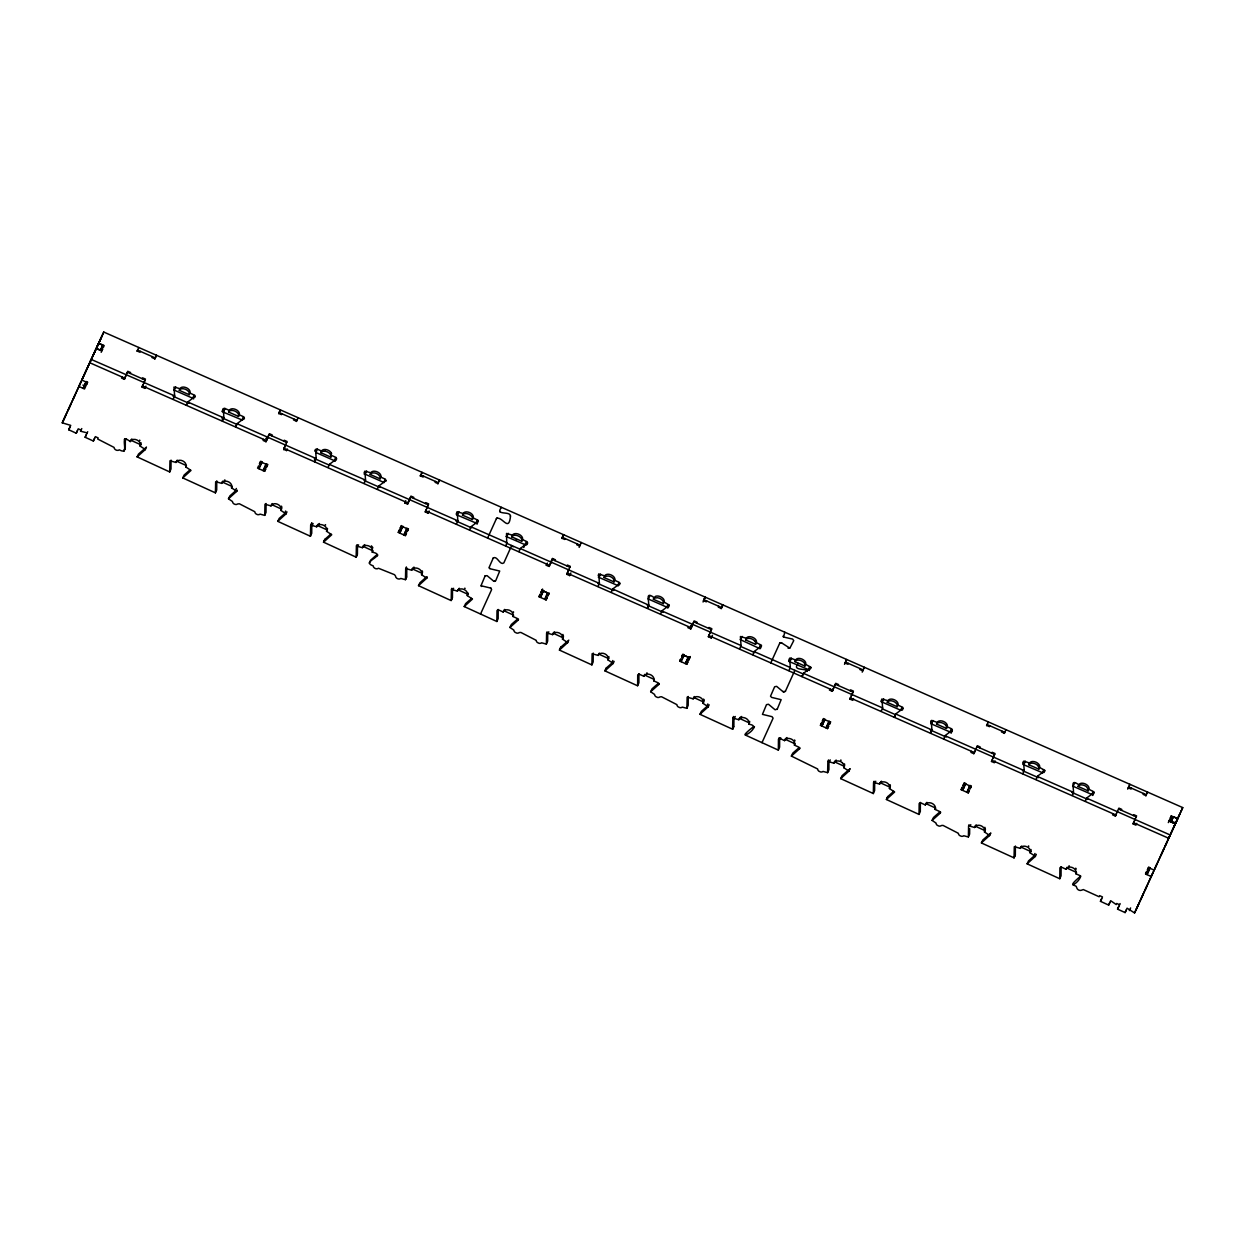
<?xml version="1.0" encoding="UTF-8"?>
<svg xmlns="http://www.w3.org/2000/svg" width="1245" height="1245" viewBox="0 0 1245 1245"><rect width="100%" height="100%" fill="white"/><g stroke="black" fill="none" stroke-linecap="round" stroke-linejoin="round"><path stroke-width="1.5" d="M87.695 431.704L85.142 437.275L93.359 441.026L95.351 436.637L98.168 437.929L97.67 439.018L114.058 447.406A3.097 2.412 24.7 0 0 119.364 449.819C131.254 456.682 117.435 431.657 130.258 441.57A5.416 4.217 24.7 0 1 136.934 439.983A5.416 4.217 24.7 0 1 140.109 446.068L145.307 449.523L137.09 456.946L138.475 454.098L146.459 447.095M125.34 439.22L125.278 448.153L123.986 451.063M171.047 460.105L171.001 468.96L169.709 471.948L137.137 456.884M216.77 480.819L216.708 489.939L215.416 492.849L182.766 477.924L184.182 474.983L190.174 469.738M266.056 503.525L266.01 512.395L264.718 515.383L260.096 514.138A3.097 2.412 24.7 0 1 254.789 511.711L239.413 503.805L237.748 503.929A3.097 2.412 24.7 0 1 232.442 501.502L228.473 498.809L229.905 495.883L235.881 490.623M311.779 522.651L311.732 533.28L310.425 536.268L277.775 521.344L279.191 518.418L285.852 512.582M357.486 545.139L357.424 554.258L356.148 557.169L356.397 546.01L362.404 547.675A5.4 4.202 24.7 0 1 368.115 545.73A5.4 4.202 24.7 0 1 372.535 550.601L372.255 552.173C388.222 555.379 360.054 561.573 373.173 565.821A3.097 2.412 24.7 0 0 378.464 568.249L394.509 574.692L395.505 576.03A3.097 2.412 24.7 0 0 400.812 578.458L405.434 579.688L406.726 576.793L406.788 567.844M405.465 579.61L405.699 568.545L411.706 570.21A5.416 4.217 24.7 0 1 418.382 568.623A5.416 4.217 24.7 0 1 421.557 574.708L426.755 578.162L418.507 585.664L451.157 600.588L452.449 597.693L452.495 588.745M451.204 600.417L451.406 589.43L457.413 591.095A5.416 4.217 24.7 0 1 464.089 589.507A5.416 4.217 24.7 0 1 467.264 595.592L472.462 599.063L464.214 606.564L496.864 621.488L498.156 618.578L498.202 609.459M547.707 633.145L547.66 641.113L546.353 644.101L541.528 642.778A3.097 2.412 24.7 0 1 539.085 643.307L537.435 642.544A3.097 2.412 24.7 0 1 536.237 640.35L520.861 632.444L519.196 632.569A3.097 2.412 24.7 0 1 516.753 633.098L515.088 632.335A3.097 2.412 24.7 0 1 513.889 630.141L509.921 627.449L511.337 624.508L517.329 619.263M593.227 653.065L593.18 661.92L591.873 664.908L559.425 650.077L560.841 647.135L568.825 640.132M638.934 673.778L638.887 682.805L637.58 685.793L604.946 670.884L606.299 668.005L612.338 662.682M688.236 696.484L688.189 705.339L686.882 708.327L682.26 707.098A3.097 2.412 24.7 0 1 679.817 707.627L678.151 706.864A3.097 2.412 24.7 0 1 676.953 704.67L661.577 696.764L659.912 696.889A3.097 2.412 24.7 0 1 657.469 697.418L655.819 696.655A3.097 2.412 24.7 0 1 654.621 694.461L650.653 691.769L652.069 688.827L658.06 683.583M708.016 705.526L701.371 711.362L699.955 714.303L732.605 729.228L732.854 718.069L738.861 719.735A5.416 4.217 24.7 0 1 745.537 718.147A5.416 4.217 24.7 0 1 748.712 724.232C766.313 726.115 729.617 745.537 753.069 727.002M733.943 717.369L733.881 726.317L732.605 729.228M779.65 738.098L779.603 747.124L778.312 750.112L745.662 735.188M828.952 760.804L828.905 769.752L827.614 772.647L822.976 771.418A3.097 2.412 24.7 0 1 820.533 771.947L818.868 771.184A3.097 2.412 24.7 0 1 817.685 768.99L791.369 756.088L792.785 753.147L798.776 747.903M874.675 781.689L874.628 790.544L873.321 793.547L840.671 778.623L842.087 775.682L850.07 768.679M920.382 802.403L920.32 811.538L919.028 814.432L886.378 799.508L887.747 796.644L893.786 791.322M969.668 828.656L969.622 834.072L968.33 836.967L963.708 835.737A3.097 2.412 24.7 0 1 961.264 836.266L959.599 835.504A3.097 2.412 24.7 0 1 958.401 833.31L943.025 825.404L941.36 825.528A3.097 2.412 24.7 0 1 938.917 826.057L937.252 825.295A3.097 2.412 24.7 0 1 936.069 823.101L932.1 820.408L933.517 817.467L939.508 812.207M990.802 832.998L982.819 840.001L981.402 842.943L1014.037 857.852L1014.301 846.693L1020.309 848.359L1021.305 847.114A5.4 4.202 24.7 0 1 1025.055 846.226A5.416 4.217 24.7 0 1 1030.455 851.3L1030.16 852.872L1035.358 856.327L1027.109 863.828L1059.76 878.737L1061.051 875.842L1061.113 866.722M1015.391 846.009L1015.329 854.957L1014.037 857.852M173.242 399.24L174.673 395.91L173.942 387.055L180.011 388.658A5.416 3.408 23.2 0 1 186.392 387.755A5.416 3.408 23.2 0 1 189.925 393.031L194.874 395.381L194.64 397.653M174.673 395.91L91.212 359.431L89.78 362.746M186.688 404.469L186.33 405.31L187.762 401.979L223.913 417.915L223.244 408.78L224.209 408.313A1.572 0.98 23.2 0 1 225.065 408.516L229.298 410.383A5.416 3.408 23.2 0 1 235.694 409.481A5.416 3.408 23.2 0 1 239.227 414.772L243.958 416.919L244.113 418.958M236.861 424.312L235.663 426.973L237.048 423.705L316.199 458.596L315.545 449.461L316.526 448.994A1.572 0.98 23.2 0 1 317.366 449.196L321.599 451.063A5.431 3.408 23.2 0 1 326.501 449.663A5.431 3.408 23.2 0 1 331.497 453.367M364.131 483.433L365.563 480.041L364.832 471.186L370.901 472.789A5.385 3.377 23.2 0 1 372.52 471.45A5.385 3.377 23.2 0 1 378.62 472.633A5.385 3.377 23.2 0 1 380.768 477.131M365.548 480.119L329.349 464.385L328.104 467.482M456.433 524.114L457.864 520.721L457.133 511.866L463.202 513.469A5.416 3.408 23.2 0 1 469.583 512.567A5.416 3.408 23.2 0 1 473.116 517.842L478.236 520.41L477.115 524.129M457.849 520.799L378.636 486.11L377.391 489.207M505.719 545.839L506.793 543.271M518.994 551.613L520.239 548.516L599.39 583.407L598.829 574.116L604.79 575.875A5.431 3.408 23.2 0 1 607.249 574.334L608.183 574.272A5.431 3.408 23.2 0 1 613.349 576.373A5.431 3.408 23.2 0 1 614.719 580.248L613.987 581.897L604.09 577.54L604.79 575.875M647.322 608.167C651.726 604.93 643.042 589.616 654.092 597.6L655.71 596.246A5.416 3.393 23.2 0 1 662.978 598.425L663.554 599.141A5.416 3.393 23.2 0 1 663.99 601.957L663.289 603.623L653.376 599.265L654.092 597.6M739.623 648.847L741.04 645.533L740.417 636.522L746.393 638.28A5.416 3.393 23.2 0 1 748.836 636.74L749.77 636.677A5.416 3.393 23.2 0 1 754.921 638.763A5.416 3.393 23.2 0 1 756.291 642.638L755.59 644.303L745.677 639.946L746.393 638.28M741.04 645.533L661.826 610.921L669.312 605.179L664.005 601.973M788.91 670.573L790.342 667.336L789.61 658.387A1.572 0.98 23.2 0 1 790.061 658.014L795.679 660.006A5.431 3.408 23.2 0 1 797.298 658.652A5.385 3.377 23.2 0 1 802.045 659.103A5.431 3.408 23.2 0 1 805.624 664.394L810.837 667.164A1.572 0.98 23.2 0 1 810.853 667.756L810.308 669.001M881.211 711.253L882.643 707.938L881.911 699.067L887.981 700.686A5.4 3.393 23.2 0 1 894.346 699.768A5.4 3.393 23.2 0 1 897.878 705.043L902.843 707.409L902.438 710.086M882.643 707.938L803.43 673.327L801.998 676.642L803.243 673.934M930.513 733.056L931.929 729.726L931.213 720.793A1.572 0.98 23.2 0 1 931.665 720.419L937.283 722.411A5.4 3.393 23.2 0 1 943.632 721.493A5.4 3.393 23.2 0 1 947.18 726.769L951.927 728.947L952.083 730.986M1022.814 773.736L1024.23 770.406L1023.514 761.473A1.572 0.98 23.2 0 1 1023.966 761.1L1029.584 763.092A5.431 3.408 23.2 0 1 1035.98 762.189A5.431 3.408 23.2 0 1 1039.528 767.48L1044.742 770.25A1.572 0.98 23.2 0 1 1044.742 770.842L1044.026 772.491M1072.101 795.462C1076.505 792.24 1067.821 776.802 1078.87 784.817A5.431 3.408 23.2 0 1 1080.489 783.463A5.385 3.377 23.2 0 1 1085.235 783.914A5.431 3.408 23.2 0 1 1088.815 789.205L1094.028 791.976A1.572 0.98 23.2 0 1 1094.044 792.567L1092.799 795.462M598.02 586.519L599.452 583.127M124.064 450.815L125.091 448.511M451.219 600.339L452.246 598.036M732.667 728.979L733.694 726.675M637.642 685.637L637.72 674.821L638.778 674.199A1.572 1.214 24.7 0 1 639.634 674.37L643.852 676.3L644.848 675.055A5.447 4.233 24.7 0 1 647.54 674.121L648.583 674.167A5.447 4.233 24.7 0 1 653.89 678.369L653.703 680.813L657.92 682.742A1.572 1.214 24.7 0 1 658.621 683.272L658.838 684.47L650.684 691.691M968.392 836.796L968.594 825.808L974.602 827.474L975.582 826.229A5.4 4.202 24.7 0 1 979.333 825.326A5.4 4.202 24.7 0 1 982.959 826.991A5.4 4.202 24.7 0 1 984.717 830.399L984.453 831.971L989.65 835.426L981.433 842.865M781.658 642.918A1.572 0.98 23.2 0 0 780.646 642.669L779.697 643.354L781.658 642.918L789.859 648.178L793.734 640.63L792.629 639.074L783.572 637.035L784.77 632.195M510.372 516.224C510.855 510.512 494.203 515.944 501.579 507.384M506.731 543.551L506.528 533.436L512.489 535.194A5.431 3.408 23.2 0 1 514.948 533.654A5.416 3.408 23.2 0 1 520.659 535.366A5.416 3.408 23.2 0 1 522.418 539.567L527.149 541.731L527.475 543.365M778.343 750.035L778.452 739.141L779.51 738.518A1.572 1.214 24.7 0 1 780.35 738.69L784.583 740.619A5.416 4.217 24.7 0 1 788.272 738.441L789.314 738.487A5.416 4.217 24.7 0 1 794.59 742.674L794.419 745.132L798.652 747.062A1.572 1.214 24.7 0 1 799.337 747.591L799.555 748.79L791.369 756.088M321.599 451.063L320.899 452.729L330.812 457.102L331.466 453.351M761.987 742.658L773.098 718.178L772.024 716.669L762.454 714.365L766.484 704.654L768.476 704.25L775.137 709.821L777.285 709.074M807.367 671.397C807.04 667.818 791.322 671.382 798.185 663.429M480.539 614.018L491.651 589.554L490.577 588.045L481.006 585.741L485.192 575.688M485.036 576.015L487.028 575.61L493.689 581.182L495.697 580.777L499.712 571.05L490.156 568.763L489.083 567.533L493.347 557.791M785.439 691.177L783.292 691.924L776.631 686.353L774.639 686.758L770.53 696.173L771.604 697.387L781.16 699.69L777.129 709.417M244.471 418.133L237.079 423.642M336.243 460.059L336.259 457.6A1.572 0.98 23.2 0 0 335.761 457.304L331.512 455.437M385.717 481.364L385.545 479.325A1.572 0.98 23.2 0 0 385.063 479.029L380.814 477.162L380.099 478.811L370.185 474.454L370.901 472.789M760.664 648.1L761.426 645.221L756.306 642.653M264.749 515.29L264.967 504.225L270.99 505.89A5.416 4.217 24.7 0 1 277.651 504.303A5.416 4.217 24.7 0 1 280.841 510.388L286.023 513.843L277.822 521.266M546.384 644.023L546.617 632.942L552.624 634.608A5.416 4.217 24.7 0 1 559.301 633.02A5.416 4.217 24.7 0 1 562.475 639.121L567.673 642.576L559.425 650.077M591.904 664.83L592.122 653.749L598.145 655.415A5.416 4.217 24.7 0 1 604.805 653.827A5.416 4.217 24.7 0 1 607.996 659.912L613.194 663.367L604.946 670.884M686.913 708.249L687.147 697.169L693.154 698.834A5.416 4.217 24.7 0 1 699.83 697.247A5.416 4.217 24.7 0 1 703.005 703.332L708.203 706.802L699.986 714.225M1059.791 878.659L1059.9 867.781L1060.958 867.143A1.572 1.214 24.7 0 1 1061.798 867.314L1066.031 869.243A5.431 4.233 24.7 0 1 1068.708 867.205C1072.365 866.271 1077.298 869.757 1075.882 873.757L1080.1 875.686A1.572 1.214 24.7 0 1 1080.784 876.215C1077.75 884.977 1064.522 889.397 1080.224 876.527M619.434 584.87L619.668 582.598L614.703 580.248M952.441 730.161L945.188 735.499L943.772 738.83M613.987 581.897L614.065 580.17A5.431 3.408 23.2 0 0 608.354 576.015L605.35 576.326A5.431 3.408 23.2 0 0 604.09 577.54M804.877 666.028L804.955 664.301A5.447 3.424 23.2 0 0 803.819 662.449L803.212 661.889A5.447 3.424 23.2 0 0 798.418 660.068A5.447 3.424 23.2 0 0 796.24 660.457A5.447 3.424 23.2 0 0 794.964 661.671L804.877 666.028L805.593 664.379M182.766 477.924L191.014 470.423L185.816 466.968A5.416 4.217 24.7 0 0 182.641 460.868A5.416 4.217 24.7 0 0 175.965 462.455L169.958 460.79L169.709 471.948M330.89 534.043L324.852 539.365L323.498 542.244L331.746 534.743L326.548 531.273A5.416 4.217 24.7 0 0 323.373 525.188A5.416 4.217 24.7 0 0 316.697 526.775L310.674 525.11L310.425 536.268M840.671 778.623L848.919 771.122L843.721 767.651L844.017 766.095A5.4 4.202 24.7 0 0 842.211 762.656M886.424 799.43L894.641 792.007L889.444 788.552L889.739 786.98A5.416 4.217 24.7 0 0 884.323 781.907A5.4 4.202 24.7 0 0 880.573 782.794L879.592 784.054L873.57 782.389L873.321 793.547M228.52 498.731L236.737 491.308L231.539 487.853L231.835 486.281A5.4 4.202 24.7 0 0 227.399 481.41A5.4 4.202 24.7 0 0 221.688 483.356L215.665 481.69L215.416 492.849M509.921 627.449L518.107 620.166L517.889 618.952A1.572 1.214 24.7 0 0 517.204 618.423L512.987 616.493L513.127 614.018A5.416 4.217 24.7 0 0 507.867 609.848L506.824 609.801A5.447 4.233 24.7 0 0 504.116 610.735L503.136 611.995L498.903 610.066A1.572 1.214 24.7 0 0 498.062 609.879L497.004 610.517L496.864 621.488M932.1 820.408L940.286 813.11L940.068 811.896A1.572 1.214 24.7 0 0 939.368 811.366L935.151 809.437L935.306 806.978A5.416 4.217 24.7 0 0 930.031 802.792L928.988 802.745A5.416 4.217 24.7 0 0 925.3 804.939L921.082 803.009A1.572 1.214 24.7 0 0 920.226 802.838L919.168 803.461L919.028 814.432M507.088 542.727L470.937 526.791L469.552 530.043M827.614 772.647L827.863 761.489L833.87 763.154L834.866 761.909A5.4 4.202 24.7 0 1 838.616 761.006A5.4 4.202 24.7 0 1 842.243 762.671M122.026 376.955L121.543 378.075L124.376 379.32L125.185 377.546M239.211 414.756L238.511 416.421L228.598 412.048L229.298 410.383M708.592 628.351L708.996 627.464L711.829 628.709L708.374 636.709L711.206 637.954L711.689 636.849M833.294 689.107L832.282 691.302L829.45 690.057L829.917 688.952M850.179 690.757L850.6 689.87L853.416 691.115L849.899 699.067L852.732 700.328L853.51 698.554M850.382 697.963L974.275 752.571L974.742 751.466L973.808 753.676L970.975 752.431L971.442 751.326M991.783 753.163L992.187 752.276L995.02 753.521L991.502 761.473L994.335 762.734L995.113 760.96M1116.205 814.323L1115.396 816.082L1112.563 814.837L1113.046 813.732M1133.37 815.553L1133.775 814.681L1136.607 815.926L1133.09 823.879L1135.922 825.139L1136.701 823.365M124.376 379.32L126.274 374.885M127.021 373.344L127.488 372.239L145.198 380.036L142.07 387.117L144.902 388.362L145.914 386.152M142.552 386.012L143.019 384.907M263.613 439.36L263.146 440.465L265.979 441.726L266.446 440.621M267.395 438.396L269.091 434.645L286.786 442.442M265.979 441.726L267.659 437.96M405.216 501.766L404.734 502.871L407.566 504.132L409.465 499.696M410.212 498.156L410.679 497.051L428.373 504.847L425.261 511.928L428.093 513.173L429.105 510.964M425.743 510.823L426.21 509.719M546.804 564.172L546.337 565.277L548.454 566.226L549.636 565.417M550.586 563.207L552.282 559.456L569.977 567.253M550.383 563.876L550.85 562.771M551.8 560.561L552.282 559.456M688.407 626.577L687.925 627.682L690.757 628.943L692.189 625.612M690.757 628.943L692.656 624.508M693.403 622.967L693.87 621.862L711.502 629.628L711.019 630.733M703.051 602.004L705.075 597.071M709.323 634.483L708.856 635.604L832.687 690.166L835.722 683.318L838.554 684.563L838.15 685.45M709.806 633.378L710.272 632.273M832.282 691.302L832.749 690.197M833.232 689.092L833.699 687.987M851.331 695.753L851.798 694.648M852.545 693.107L853.012 692.002L835.395 684.236L834.913 685.341M992.919 758.158L993.401 757.053M994.132 755.513L994.615 754.408L976.92 746.611M1116.345 813.872L1115.878 814.977L991.969 760.368M1134.522 820.564L1134.989 819.459M101.203 348.351L102.619 348.974L101.81 350.748L96.301 348.32L81.796 380.036L87.415 382.604L86.419 384.798L85.018 384.16L86.232 381.515L87.632 382.153L86.419 384.798M101.95 346.733L103.366 347.355L104.175 345.596L98.666 343.169L97.25 346.483L103.771 332.057L1182.75 807.6L1181.318 810.915M101.187 352.304L102.619 348.974M137.152 351.277L137.635 350.172L155.329 357.969L156.543 355.307L156.061 356.428M154.847 359.074L155.329 357.969M174.518 389.701L175.763 386.79M189.925 393.031L189.209 394.696L179.296 390.323L180.011 388.658M193.629 398.929L193.457 398.711A1.572 0.98 23.2 0 0 192.742 398.229L193.987 395.319M222.17 411.27L223.057 409.185M223.804 411.426L225.065 408.516M223.96 417.635L222.482 421.23L222.248 417.417M242.526 420.234A1.572 0.98 23.2 0 0 242.044 419.954L243.289 417.044M142.412 385.95L266.305 440.559L267.737 437.228M278.755 413.682L280.436 409.916M286.708 450.332L283.673 449.523L285.572 445.087M296.45 421.479L296.917 420.374L279.222 412.562M297.664 418.834L298.131 417.713L296.372 421.183L293.54 419.938L293.944 419.051M314.829 451.11L315.358 449.865M316.106 452.106L317.366 449.196M316.261 458.316L314.783 461.911L314.549 458.098M335.216 461.319L334.345 460.634L335.59 457.724M364.116 472.835L364.645 471.59M365.407 473.831L366.652 470.921M384.129 482.64L384.876 479.449M420.343 476.088L420.826 474.967L438.38 482.718L437.898 483.823M421.557 473.427L422.039 472.322L420.265 475.792L423.098 477.037L423.502 476.166M439.112 481.177L439.594 480.056L437.96 483.589L435.127 482.344L435.532 481.457M456.246 513.936L456.962 512.271M457.709 514.512L458.954 511.602M473.116 517.842L472.4 519.492L462.486 515.134L463.202 513.469M476.648 523.522A1.572 0.98 23.2 0 0 475.932 523.024L477.177 520.13M487.589 538.073L496.568 518.325C502.684 516.333 508.894 532.767 510.543 515.819M496.381 518.745L497.16 517.904M506.995 536.237L508.24 533.327M522.402 539.567L521.686 541.217L511.773 536.86L512.489 535.194M525.935 545.248L526.479 541.855M526.946 544.61L527.304 543.769M554.959 560.639L555.379 559.752L552.547 558.507L549.496 565.354L425.603 510.761M561.931 538.478L563.627 534.727L563.16 535.832M570.91 572.933L569.696 575.579L566.864 574.334L568.763 569.899M579.158 547.395L580.108 545.185L562.413 537.373M580.855 543.645L581.322 542.524L579.563 545.995L576.731 544.75L577.135 543.863M598.191 575.501L598.721 574.256M599.296 576.902L600.541 574.007M619.963 583.625L612.711 588.978L611.295 592.293M618.236 585.928L618.781 582.535M648.598 598.627L649.843 595.732M647.68 607.342L648.738 604.852M662.013 610.688L660.581 614.018M667.818 608.089L666.822 607.155L667.896 604.665M668.363 607.42L669.25 605.35M703.798 600.448L705.23 597.133L703.456 600.604L706.288 601.849L706.693 600.962M721.228 608.696L722.925 604.93L722.442 606.035M740.899 639.308L742.144 636.413M761.551 646.03L754.252 651.431L752.883 654.699M759.481 647.011L760.368 644.941M770.779 662.885L779.759 643.136M782.918 636.257L783.572 637.035M788.069 648.225L789.563 648.225M788.723 660.472L789.439 658.807M790.186 661.033L791.431 658.138M794.964 661.671L795.679 660.006M809.421 670.479L808.41 669.561L809.655 666.666M844.515 664.348L845.464 662.122L863.158 669.919L862.209 672.144M846.211 660.581L846.678 659.476L845.059 663.009L847.876 664.254L848.281 663.367M863.905 668.378L864.372 667.273L862.754 670.806L859.921 669.561L860.326 668.674M880.853 701.558L881.74 699.488M882.487 701.713L883.732 698.818M897.894 705.059L897.178 706.709L887.265 702.351L887.981 700.686M903.154 708.436L895.855 713.836L894.299 717.322L895.544 714.614M901.956 707.347L900.711 710.241L882.051 702.04M930.669 722.038L931.027 721.213M931.789 723.438L933.034 720.544M930.871 732.153L931.929 729.663M947.18 726.784L946.48 728.434L936.567 724.076L937.283 722.411M950.884 732.667L950.013 731.967L951.258 729.072M951.196 733.056L951.911 731.406M973.808 753.676L977.325 745.724L980.157 746.969L979.753 747.856M986.585 725.633L987.052 724.528L1004.746 732.325L1004.279 733.445M987.799 722.987L988.265 721.882L986.647 725.415L989.479 726.66L989.884 725.773M1022.799 763.138L1023.328 761.893M1024.09 764.119L1025.335 761.224M1039.482 767.465L1038.781 769.114L1028.868 764.757L1029.584 763.092M1044.742 770.842L1037.443 776.226L1036.073 779.51M1042.796 772.943L1043.559 769.737M1073.377 785.844L1074.622 782.949M1088.784 789.174L1088.068 790.84L1078.154 786.466L1078.87 784.817M1094.044 792.567L1086.729 797.952L1085.36 801.235M1092.316 794.855L1092.845 791.462M1115.396 816.082L1118.913 808.129L1121.745 809.375L1121.34 810.262M1127.705 789.143L1128.655 786.933L1146.349 794.73L1145.867 795.835M1129.386 785.393L1129.869 784.288L1128.235 787.82L1131.067 789.065L1131.472 788.178M1147.096 793.189L1147.563 792.085L1145.929 795.617L1143.097 794.372L1143.517 793.485M1168.308 822.603L1171.28 815.895L1177.646 818.712L1176.229 822.027M1170.456 821.607L1171.887 818.292L1170.471 817.669L1171.28 815.895M1133.572 822.774L1168.759 838.29L1170.175 834.975L1086.605 798.138M1173.864 827.178L1175.28 823.863L1171.047 821.84L1173.412 816.689L1177.63 818.619M144.902 388.362L145.385 387.257M286.506 450.768L287.284 448.994M428.093 513.173L428.576 512.068M569.696 575.579L570.163 574.474M493.191 558.118C497.082 555.021 499.961 565.977 503.851 562.88L511.679 545.512M785.299 691.52L794.87 670.324M77.47 430.568L76.256 433.213L68.724 429.774L70.732 425.385L62.25 422.833L100.969 338.173M63.479 420.296L103.771 332.057M86.029 381.966L83.119 388.362L84.738 384.829M101.468 348.195L102.806 345.285L98.588 343.355M76.256 433.213L78.248 428.825L81.065 430.116L80.567 431.206L87.15 432.887M259.489 463.903L260.703 461.257L262.104 461.895L260.89 464.541L259.489 463.903L260.485 461.708L267.519 464.93L266.523 467.108L265.107 466.47L266.321 463.825L267.737 464.463L266.523 467.108M258.976 468.742L261.886 462.346M266.103 464.276L263.193 470.672L264.811 467.14M259.972 466.548L258.571 465.91L257.575 468.104L264.609 471.31L265.605 469.116L264.189 468.478M406.539 532.985L405.325 535.63L398.291 532.424L399.287 530.23L400.703 530.868M402.835 526.215L401.606 528.86L400.205 528.222L401.201 526.028L408.235 529.234L407.239 531.428L405.839 530.79L407.053 528.145M402.617 526.666L399.692 533.062L401.326 529.53M406.835 528.596L403.925 534.992L405.543 531.459M405.325 535.63L406.321 533.436L404.921 532.798M523.74 547.52L525.763 543.085M547.271 597.304L546.057 599.95L539.023 596.728L540.019 594.55L541.419 595.188M542.151 589.881L543.551 590.535L542.338 593.18L540.937 592.527L541.933 590.348L547.551 592.916L544.641 599.312M546.057 599.95L547.053 597.756L545.637 597.118M547.162 593.787L546.555 595.11L547.971 595.748L548.967 593.554L543.334 590.986L540.423 597.382L542.042 593.849M687.987 661.624L686.773 664.27L679.739 661.048L680.735 658.854L682.151 659.508M681.653 656.846L682.867 654.201L684.283 654.839L683.054 657.5L681.653 656.846L682.649 654.668L689.683 657.874L688.687 660.068L687.287 659.43L688.501 656.769L689.901 657.422M681.139 661.702L684.065 655.306L688.283 657.236L685.372 663.632L686.991 660.099M686.773 664.27L687.769 662.075L686.369 661.437M828.719 725.944L827.505 728.59L820.455 725.368L821.467 723.174L822.867 723.827M824.999 719.159L823.785 721.82L822.369 721.166L823.381 718.972L830.415 722.193L829.419 724.388L828.003 723.75L829.217 721.088M824.781 719.626L821.871 726.006L823.49 722.473M828.999 721.555L826.089 727.936L827.707 724.403M827.505 728.59L828.501 726.395L827.085 725.757M969.435 790.248L968.221 792.909L961.187 789.688L962.183 787.494L963.583 788.147M963.101 785.486L964.315 782.84L965.715 783.478L964.501 786.124L963.101 785.486L964.097 783.292L971.131 786.513L970.135 788.707L968.735 788.054L969.948 785.408L971.349 786.062L970.135 788.707M965.513 783.945L962.587 790.326L964.221 786.793M966.82 792.256L969.731 785.875M968.221 792.909L969.217 790.715L967.816 790.077M1109.886 902.438L1108.672 905.084L1100.456 901.333L1102.463 896.945L1099.646 895.653L1099.148 896.758L1083.321 889.568L1081.438 890.237A3.097 2.412 24.7 0 1 1076.909 888.167L1076.194 886.315L1072.816 884.713M1108.672 905.084L1110.664 900.695L1116.251 904.57L1116.749 903.465L1119.566 904.757M1126.305 909.939L1125.091 912.585L1117.559 909.146L1120.111 903.574M1125.091 912.585L1127.083 908.196L1134.568 912.943L1138.63 904.181M1152.808 872.994L1151.189 876.527L1145.571 873.959L1146.567 871.765L1147.968 872.418M1147.485 869.757L1148.699 867.111L1150.1 867.749L1148.886 870.411L1147.485 869.757L1148.481 867.563L1154.099 870.13L1155.733 866.613M1149.882 868.216L1146.972 874.597L1148.59 871.064M1173.412 816.689L1171.42 821.077L1175.638 823.007M1135.813 910.313L1180.027 813.452M93.157 355.323L102.292 335.356M1134.568 912.943L1181.256 810.884M62.25 422.833L66.296 414.165M68.304 409.776L71.027 403.862M73.019 399.474L74.824 395.474M80.52 382.9L78.871 386.432L84.504 389L85.5 386.806L84.1 386.168M102.806 345.285L100.44 350.421L96.223 348.507M68.724 429.774L69.938 427.128M80.567 431.206L81.781 428.56M85.142 437.275L86.356 434.629M93.359 441.026L94.573 438.38M138.849 347.511L137.075 350.981L139.907 352.226L140.311 351.355M130.18 373.422L130.585 372.535L127.753 371.29L124.718 378.153L89.733 362.731M142.21 378.729L142.615 377.842L145.447 379.087L143.829 382.62M152.357 356.646L151.952 357.533L154.785 358.778L156.403 355.245M142.07 387.117L142.879 385.343M124.329 439.656L124.733 438.769M126.041 439.641L126.445 438.754M130.258 441.57L130.865 440.248L140.716 444.745L140.109 446.068M145.245 449.741L146.256 447.531M175.965 462.455L176.572 461.132A5.447 4.233 24.7 0 1 177.257 460.168M185.816 466.968L186.423 465.63L176.572 461.132M221.688 483.356L222.295 482.033A5.4 4.202 24.7 0 1 222.964 481.052M231.539 487.853L232.146 486.53L222.295 482.033M235.959 489.347L236.363 488.46M236.659 491.526L237.266 490.203M266.305 440.559L269.356 433.696L272.188 434.941L271.783 435.828M280.296 409.854L278.678 413.387L281.51 414.632L281.915 413.76M264.609 471.31L265.823 468.665M283.813 441.135L284.218 440.248L287.05 441.493L284 448.356L407.893 502.949L410.943 496.101L413.776 497.346L413.371 498.233M283.673 449.523L284.483 447.749M270.99 505.89L271.597 504.567A5.447 4.233 24.7 0 1 272.266 503.587M280.841 510.388L281.448 509.065A5.447 4.233 24.7 0 0 281.759 507.073A5.4 4.202 24.7 0 0 281.448 506.139M285.261 511.882L285.665 510.995M285.961 514.06L286.972 511.851M310.768 524.861L311.375 523.538M312.479 524.845L313.086 523.522M316.697 526.775L317.304 525.452A5.447 4.233 24.7 0 1 317.708 524.799M326.548 531.273L327.155 529.95A5.447 4.233 24.7 0 0 327.451 528.378M323.902 541.513L324.914 539.303M356.475 545.746L356.879 544.874M358.186 545.746L358.591 544.859M356.226 556.826L357.237 554.616M362.404 547.675L363.011 546.353A5.4 4.202 24.7 0 1 363.198 546.01M372.255 552.173L372.862 550.85L363.011 546.353M369.205 563.129L370.621 560.203L376.612 554.943M377.391 555.846L377.795 554.959M404.734 502.871L405.745 500.677M407.566 504.132L408.578 501.922M398.291 532.424L399.505 529.763M400.205 528.222L401.419 525.561M407.239 531.428L408.453 528.783M425.401 503.54L425.806 502.653L428.638 503.898L427.019 507.431M425.261 511.928L425.665 511.041M405.777 568.28L406.384 566.957M405.528 579.361L406.539 577.151M411.706 570.21L412.313 568.872A5.447 4.233 24.7 0 1 413.667 567.362A5.4 4.202 24.7 0 1 414.071 567.144M421.557 574.708L422.164 573.385L412.313 568.872M418.507 585.664L419.923 582.738L426.568 576.886M426.693 578.38L427.3 577.042M451.499 589.181L451.904 588.294M453.196 589.165L453.6 588.278M457.413 591.095L458.02 589.772A5.447 4.233 24.7 0 1 458.207 589.43M467.264 595.592L467.871 594.27A5.447 4.233 24.7 0 0 468.229 593.165M464.214 606.564L465.63 603.623L471.622 598.363M481.177 586.021L481.675 586.488M489.332 568.125L489.83 568.591M490.39 587.609L491.184 588.418M494.389 581.399L495.308 581.197M513.516 546.633L512.738 546.648M516.675 539.707L516.193 539.925M503.136 611.995L503.743 610.657A5.4 4.202 24.7 0 1 504.723 609.412M512.987 616.493L513.594 615.17L503.743 610.657M518.107 620.166L518.511 619.279M546.337 565.277L547.349 563.082M550.913 562.04L552.547 558.507M563.487 534.665L561.869 538.198L564.701 539.443L565.106 538.571M549.169 566.537L549.574 565.65M539.023 596.728L540.237 594.083M540.937 592.527L542.54 589.025M547.971 595.748L549.185 593.102M567.004 565.946L567.409 565.059L570.241 566.304L567.191 573.167L691.084 627.76L694.134 620.913L696.967 622.158L696.562 623.045M566.864 574.334L567.269 573.447M546.695 632.693L547.1 631.806M548.407 632.678L548.812 631.791M552.624 634.608L553.231 633.285A5.447 4.233 24.7 0 1 554.585 631.775M562.475 639.105L563.082 637.782A5.447 4.233 24.7 0 0 563.425 636.677M559.83 649.345L560.841 647.135M567.611 642.778L568.42 641.019M598.145 655.415L598.752 654.092A5.447 4.233 24.7 0 1 599.421 653.127M607.996 659.912L608.603 658.589A5.447 4.233 24.7 0 0 608.852 656.582M605.35 670.152L606.362 667.942M612.415 661.406L612.82 660.519M613.116 663.585L614.127 661.375M643.852 676.3L644.459 674.977A5.4 4.202 24.7 0 1 644.863 674.323M653.703 680.813L654.31 679.49L644.459 674.977M658.838 684.47L659.243 683.598M679.739 661.048L680.346 659.726M688.687 660.068L690.29 656.551M718.723 606.268L718.318 607.155L721.151 608.4L722.769 604.868M708.374 636.709L708.996 635.37M711.206 637.954L712.436 635.308M693.154 698.834L693.761 697.511A5.447 4.233 24.7 0 1 694.43 696.546M703.005 703.347L703.612 702.009A5.447 4.233 24.7 0 0 703.923 700.032M707.425 704.826L707.829 703.939M708.14 707.004L709.152 704.794M732.931 717.805L733.554 716.482M734.643 717.805L735.25 716.482M738.861 719.735L739.468 718.412A5.447 4.233 24.7 0 1 739.872 717.742M748.712 724.232L749.319 722.909A5.447 4.233 24.7 0 0 749.677 721.369M753.847 727.905L754.454 726.582M783.152 691.411L783.992 692.127M778.654 738.705L779.059 737.818M780.35 738.69L780.755 737.818M784.583 740.619L785.19 739.297A5.4 4.202 24.7 0 1 785.362 738.97M794.419 745.132L795.041 743.794L785.19 739.297M799.555 748.79L799.959 747.918M820.455 725.368L821.684 722.722M822.369 721.166L823.599 718.521M829.419 724.388L830.633 721.742M849.899 699.067L850.506 697.745M827.956 761.24L828.563 759.917M829.652 761.224L830.259 759.901M833.87 763.154L834.492 761.831A5.4 4.202 24.7 0 1 835.473 760.586L836.251 760.104M843.721 767.651L844.328 766.329A5.4 4.202 24.7 0 0 844.608 764.757L844.483 763.87M848.857 771.324L849.868 769.114M873.663 782.125L874.068 781.253M875.36 782.125L875.764 781.237M879.592 784.054L880.199 782.731A5.4 4.202 24.7 0 1 880.371 782.389M889.444 788.552L890.05 787.229A5.4 4.202 24.7 0 0 890.315 785.642L890.206 784.755M886.782 798.776L887.809 796.582M925.3 804.939L925.907 803.616A5.4 4.202 24.7 0 1 926.903 802.356M935.151 809.437L935.758 808.114L925.907 803.616M940.286 813.11L940.691 812.222M961.187 789.688L962.401 787.042M1001.914 731.08L1001.509 731.967L1004.341 733.212L1005.976 729.679M991.502 761.473L992.109 760.15M968.672 825.559L969.077 824.672M970.384 825.544L970.789 824.657M974.602 827.474L975.208 826.151L985.06 830.648L984.453 831.971M989.573 835.644L990.6 833.434M1014.13 857.525L1015.142 855.315M1020.309 848.359L1020.916 847.036A5.4 4.202 24.7 0 1 1021.585 846.071M1030.16 852.872L1030.767 851.549A5.4 4.202 24.7 0 0 1031.047 849.961L1031.016 849.526M1027.109 863.828L1028.526 860.886L1034.517 855.642M1034.579 854.35L1034.984 853.479M1035.295 856.544L1036.307 854.335M1066.031 869.243L1067.043 867.267M1075.882 873.757L1076.489 872.434L1066.638 867.921M1133.09 823.879L1133.899 822.12M1100.456 901.333L1101.685 898.672M1117.559 909.146L1118.788 906.5M1145.571 873.959L1146.785 871.313M1129.402 910.577L1130.616 907.932M1171.887 818.292L1168.915 821.046L1175.28 823.863M1156.325 865.291L1156.729 864.419M1161.134 854.879L1161.538 853.992M1162.145 852.685L1163.764 849.152M1165.055 846.304L1166.674 842.772M1168.681 838.258L1182.75 807.6M1140.638 899.793L1143.361 893.879M1145.369 889.49L1147.127 885.568M187.762 401.979L195.185 396.408M329.349 464.385L336.772 458.814M378.636 486.11L386.075 480.539M470.937 526.791L478.376 521.219M520.239 548.516L527.662 542.944M803.43 673.327L810.853 667.756M945.017 735.733L1024.184 770.624M323.529 542.166L356.148 557.169M612.711 588.978L648.692 605.132M881.553 781.206L881.18 781.471A5.4 4.202 24.7 0 0 880.869 781.751M741.678 716.497L740.822 716.902A5.447 4.233 24.7 0 0 740.137 717.431M222.264 411.706L242.044 419.954M788.645 661.328L808.41 669.561M364.1 474.049L364.38 474.049A1.572 0.98 23.2 0 1 365.221 474.236L383.631 482.344M456.417 514.73L475.932 523.024M1022.783 764.352L1042.314 772.647M325.163 451.204L322.813 451.297A5.416 3.408 23.2 0 0 320.899 452.729M505.984 536.439L525.219 544.75M598.285 577.12L617.536 585.43M930.762 723.656L950.013 731.967M1072.645 786.093L1091.6 794.372M173.786 389.95L192.742 398.229M740.168 639.556L760.119 648.769M648.147 598.954L666.822 607.155M704.001 599.779L721.711 607.591M315.934 452.511L334.345 460.634M1118.508 809.001L1136.203 816.813M754.128 651.602L790.279 667.538M895.731 714.007L931.882 729.943M1037.318 776.413L1073.47 792.349M173.071 396.268L188.944 403.271M222.482 418.055L236.597 424.28M314.658 458.674L328.789 464.899M364.069 480.461L379.958 487.449M455.919 520.939L471.606 527.849M506.45 543.209L520.332 549.325M597.849 583.485L613.738 590.488M647.26 605.272L663.149 612.26M740.806 646.497L754.766 652.645M789.641 668.02L803.507 674.121M882.658 709.012L895.015 714.459M930.311 730.006L946.184 737.009M1022.487 770.639L1038.377 777.643M1071.898 792.411L1087.788 799.414M265.776 438.442L267.193 439.065M690.555 625.659L691.971 626.282M82.901 385.063L85.718 386.355M271.597 504.567L281.448 509.065M317.304 525.452L327.155 529.95M458.02 589.772L467.871 594.27M553.231 633.285L563.082 637.782M598.752 654.092L608.603 658.589M693.761 697.511L703.612 702.009M739.468 718.412L749.319 722.909M834.492 761.831L844.328 766.329M880.199 782.731L890.05 787.229M1020.916 847.036L1030.767 851.549M500.381 512.224L499.852 511.259M945.92 725.462L946.558 726.706A5.385 3.377 23.2 0 1 946.418 728.403M984.857 827.287L985.355 829.077A5.4 4.202 24.7 0 1 985.028 830.633M562.88 634.421L563.331 635.775A5.447 4.233 24.7 0 1 563.44 636.242M703.612 699.099L703.861 700.001M458.705 588.807A5.447 4.233 24.7 0 1 459.374 588.262M422.164 573.385A5.447 4.233 24.7 0 0 422.413 571.362A5.4 4.202 24.7 0 0 422.304 570.91M364.007 545.092A5.4 4.202 24.7 0 1 364.769 544.625M371.352 545.855A5.4 4.202 24.7 0 1 371.741 546.213M317.973 524.487A5.447 4.233 24.7 0 1 318.658 523.943A5.4 4.202 24.7 0 1 319.498 523.538M224.489 480.119A5.4 4.202 24.7 0 1 224.956 479.979M131.27 439.578A5.447 4.233 24.7 0 1 131.861 438.987M141.027 442.753A5.447 4.233 24.7 0 1 140.778 444.776M464.696 588.185A5.416 4.217 24.7 0 1 465.132 588.403M372.395 547.037A5.447 4.249 24.7 0 1 372.862 547.924M325.241 524.627A5.4 4.202 24.7 0 1 325.645 524.954M139.611 440.123A5.369 4.171 24.7 0 1 139.954 440.512M513.376 611.793A5.338 4.155 24.7 0 1 513.594 612.244M646.669 673.063A5.369 4.186 24.7 0 1 647.135 672.922M1028.432 845.931A5.4 4.202 24.7 0 1 1028.852 846.226M975.38 825.808A5.4 4.202 24.7 0 1 976.204 824.89M840.702 760.057A5.4 4.202 24.7 0 1 841.153 760.244M786.171 738.052A5.431 4.217 24.7 0 1 786.949 737.569M794.575 739.997A5.338 4.155 24.7 0 1 795.041 740.884M1068.848 866.022A5.447 4.233 24.7 0 1 1069.315 865.882M1075.711 868.201A5.385 4.186 24.7 0 1 1076.271 869.057M1078.154 786.466A5.447 3.424 23.2 0 1 1079.431 785.268A5.447 3.424 23.2 0 1 1081.594 784.879A5.447 3.424 23.2 0 1 1086.449 786.715L1088.146 789.112A5.447 3.424 23.2 0 1 1088.114 790.871M1038.781 769.114A5.447 3.424 23.2 0 0 1038.859 767.387A5.447 3.424 23.2 0 0 1037.723 765.535M1028.868 764.741A5.447 3.424 23.2 0 1 1030.144 763.543A5.447 3.424 23.2 0 1 1032.292 763.154A5.447 3.424 23.2 0 1 1037.77 765.55M936.567 724.076A5.385 3.377 23.2 0 1 940.8 722.551A5.385 3.377 23.2 0 1 945.873 725.446M897.178 706.709A5.447 3.424 23.2 0 0 897.256 704.981L897.007 704.359A5.447 3.424 23.2 0 0 889.926 700.764L888.541 701.137A5.447 3.424 23.2 0 0 887.265 702.351M745.677 639.946A5.369 3.377 23.2 0 1 749.49 638.374A5.369 3.377 23.2 0 1 754.454 640.724M755.59 642.544A5.369 3.377 23.2 0 1 755.513 644.256M653.376 599.265A5.431 3.408 23.2 0 1 654.652 598.051L657.64 597.74A5.431 3.408 23.2 0 1 663.32 603.654M511.773 536.86A5.431 3.408 23.2 0 1 518.185 535.941A5.431 3.408 23.2 0 1 521.733 541.248M754.532 640.724A5.431 3.408 23.2 0 1 755.668 642.576M325.163 451.204A5.416 3.408 23.2 0 1 330.812 457.102M228.598 412.048A5.416 3.393 23.2 0 1 232.021 410.445L232.862 410.523A5.416 3.393 23.2 0 1 236.83 412.282L237.453 412.842A5.416 3.393 23.2 0 1 238.495 416.421M179.296 390.323A5.416 3.393 23.2 0 1 182.735 388.72L183.56 388.798A5.416 3.393 23.2 0 1 187.544 390.556L188.151 391.117A5.416 3.393 23.2 0 1 189.209 394.696M462.486 515.134A5.416 3.393 23.2 0 1 465.926 513.531L466.75 513.609A5.416 3.393 23.2 0 1 470.735 515.352L471.341 515.928A5.416 3.393 23.2 0 1 472.4 519.492M370.185 474.454A5.416 3.408 23.2 0 1 372.099 473.007L374.449 472.929A5.416 3.408 23.2 0 1 378.433 474.687L379.927 476.462A5.416 3.408 23.2 0 1 380.114 478.827"/></g></svg>
